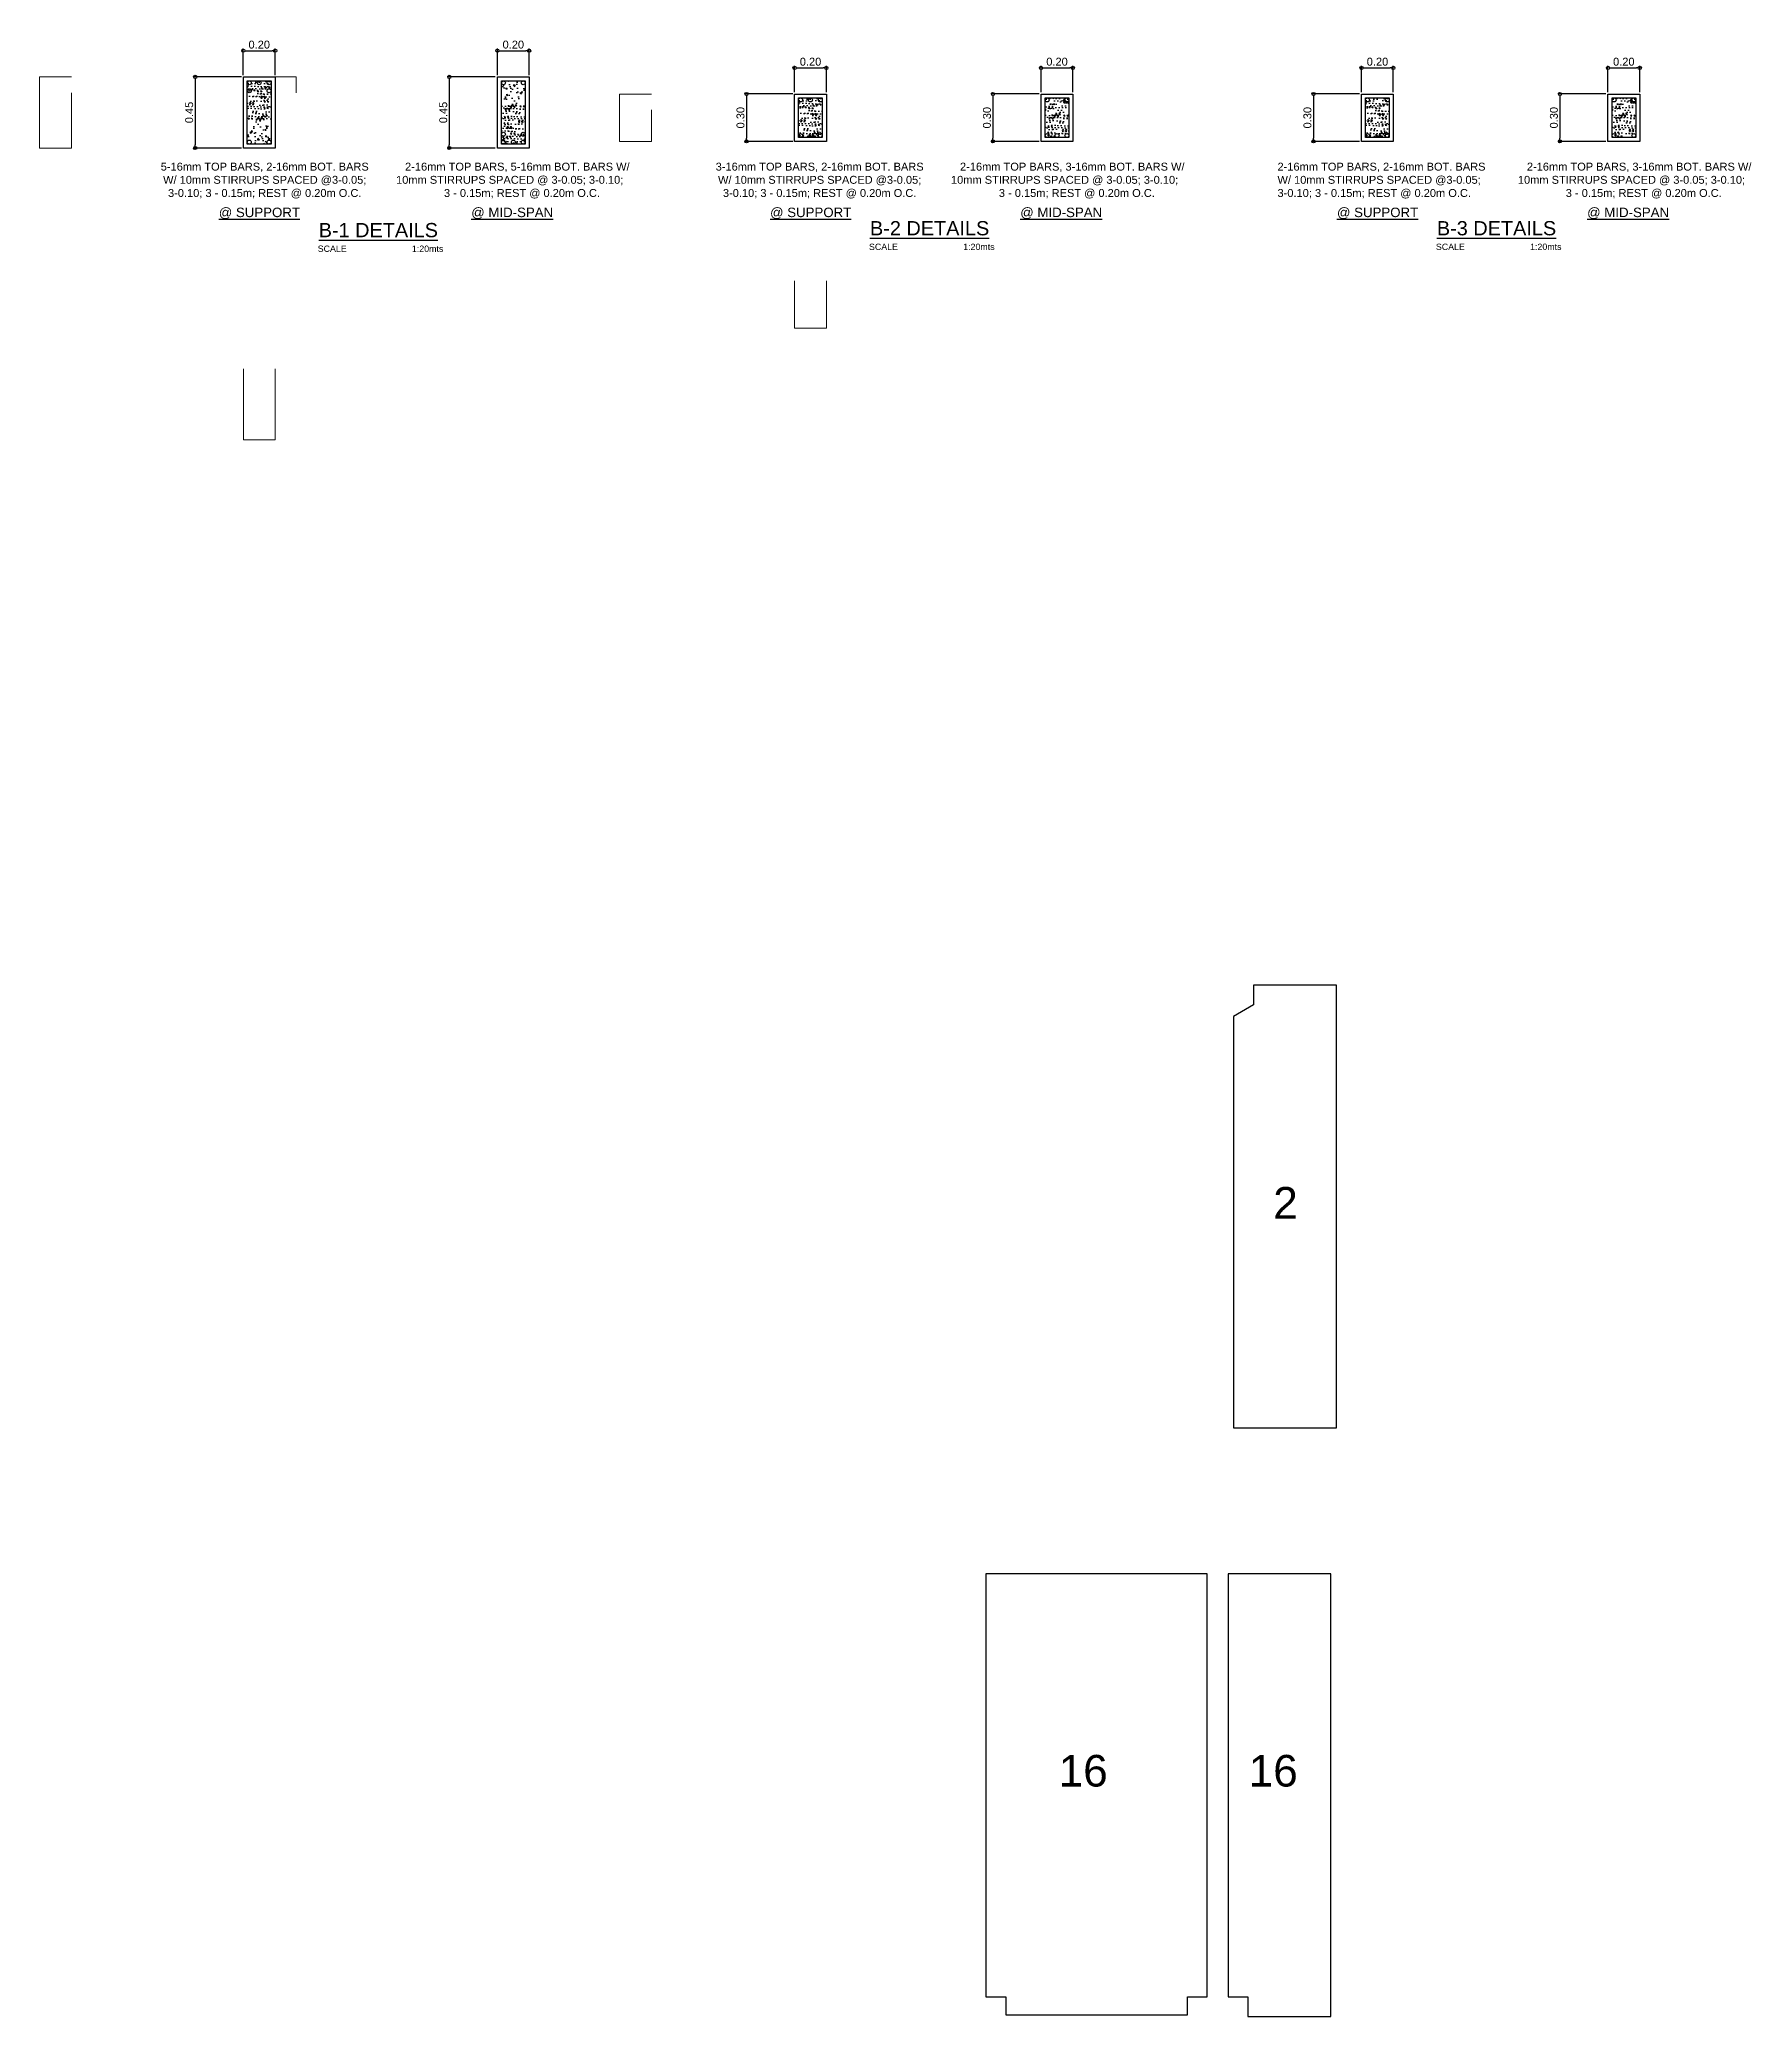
# Model space of a CAD drawing. Header units: inches. Extents: x -1369 to 1198, y -366 to 1398.
# Drawn here: x -621.45 to -610.63, y -175.36 to -162.86 of the extents above; entities that cross this region are included whole.
import ezdxf

# ---------------------------------------------------------------- set-up
doc = ezdxf.new("R2010")
doc.units = ezdxf.units.IN
doc.header["$MEASUREMENT"] = 0
doc.layers.add('BLK_BDY', color=11, linetype='Continuous', lineweight=13)
doc.layers.add('BUILDING', color=40, linetype='Continuous')
doc.layers.add('dim', color=8, linetype='Continuous')
doc.styles.get("Standard").update_dxf_attribs({"font": 'arial.ttf'})
doc.dimstyles.new('20', dxfattribs={"dimtxt": 0.05, "dimasz": 0.02, "dimexe": 0.013, "dimexo": 0.0125, "dimgap": 0.0125, "dimtad": 1, "dimzin": 0, "dimdsep": 46, "dimtxsty": 'Standard', "dimblk": 'DOTBLANK', "dimcen": 0.09, "dimclrd": 256, "dimclre": 256, "dimadec": 0, "dimazin": 0, "dimtfac": 1, "dimtix": 1, "dimtofl": 0, "dimtmove": 0, "dimatfit": 3, "dimfxl": 1, "dimtolj": 1, "dimtzin": 0, "dimlwd": -1, "dimlwe": -1, "dimarcsym": 0})

# ---------------------------------------------------------------- blocks, each defined once
blk = doc.blocks.new('_DotBlank')
at = {"color": 0, "linetype": 'ByBlock', "lineweight": -2}
blk.add_line((-0.5, 0), (-1, 0), dxfattribs=at)
blk.add_circle((0, 0), 0.5, dxfattribs=at)
blk = doc.blocks.new('*D1059')
at = {"layer": 'Defpoints', "color": 0, "transparency": 16777216}
for p in [(-619.963, -162.927), (-620.165, -163.093), (-619.963, -163.093)]:
    blk.add_point(p, dxfattribs=at)
at = {"layer": 'dim', "transparency": 16777216}
for p, q in [((-620.165, -163.081), (-620.165, -162.914)), ((-620.145, -162.927), (-619.983, -162.927)), ((-619.963, -163.081), (-619.963, -162.914))]:
    blk.add_line(p, q, dxfattribs=at)
at = {"layer": 'dim', "transparency": 16777216, "xscale": 0.02, "yscale": 0.02, "zscale": 0.02, "rotation": 180}
blk.add_blockref('_DotBlank', (-620.165, -162.927), dxfattribs=at)
at = {"layer": 'dim', "transparency": 16777216, "xscale": 0.02, "yscale": 0.02, "zscale": 0.02}
blk.add_blockref('_DotBlank', (-619.963, -162.927), dxfattribs=at)
at = {"layer": 'dim', "color": 0, "transparency": 16777216, "insert": (-620.064, -162.889), "char_height": 0.05, "attachment_point": 5}
blk.add_mtext('\\A1;0.20', dxfattribs=at)
blk = doc.blocks.new('*D1060')
at = {"layer": 'Defpoints', "color": 0, "transparency": 16777216}
for p in [(-620.165, -163.093), (-620.469, -163.543), (-620.165, -163.543)]:
    blk.add_point(p, dxfattribs=at)
at = {"layer": 'dim', "transparency": 16777216}
for p, q in [((-620.177, -163.093), (-620.482, -163.093)), ((-620.469, -163.113), (-620.469, -163.523)), ((-620.177, -163.543), (-620.482, -163.543))]:
    blk.add_line(p, q, dxfattribs=at)
at = {"layer": 'dim', "transparency": 16777216, "xscale": 0.02, "yscale": 0.02, "zscale": 0.02}
for p, rotation in [((-620.469, -163.093), 90), ((-620.469, -163.543), 270)]:
    blk.add_blockref('_DotBlank', p, dxfattribs=dict(at, rotation=rotation))
at = {"layer": 'dim', "color": 0, "transparency": 16777216, "insert": (-620.507, -163.318), "char_height": 0.05, "attachment_point": 5, "rotation": 90}
blk.add_mtext('\\A1;0.45', dxfattribs=at)
blk = doc.blocks.new('*D1061')
at = {"layer": 'Defpoints', "color": 0, "transparency": 16777216}
for p in [(-616.477, -163.036), (-616.678, -163.201), (-616.477, -163.201)]:
    blk.add_point(p, dxfattribs=at)
at = {"layer": 'dim', "transparency": 16777216}
for p, q in [((-616.678, -163.189), (-616.678, -163.023)), ((-616.658, -163.036), (-616.497, -163.036)), ((-616.477, -163.189), (-616.477, -163.023))]:
    blk.add_line(p, q, dxfattribs=at)
at = {"layer": 'dim', "transparency": 16777216, "xscale": 0.02, "yscale": 0.02, "zscale": 0.02, "rotation": 180}
blk.add_blockref('_DotBlank', (-616.678, -163.036), dxfattribs=at)
at = {"layer": 'dim', "transparency": 16777216, "xscale": 0.02, "yscale": 0.02, "zscale": 0.02}
blk.add_blockref('_DotBlank', (-616.477, -163.036), dxfattribs=at)
at = {"layer": 'dim', "color": 0, "transparency": 16777216, "insert": (-616.577, -162.997), "char_height": 0.05, "attachment_point": 5}
blk.add_mtext('\\A1;0.20', dxfattribs=at)
blk = doc.blocks.new('*D1062')
at = {"layer": 'Defpoints', "color": 0, "transparency": 16777216}
for p in [(-616.678, -163.201), (-616.982, -163.501), (-616.678, -163.501)]:
    blk.add_point(p, dxfattribs=at)
at = {"layer": 'dim', "transparency": 16777216}
for p, q in [((-616.69, -163.201), (-616.995, -163.201)), ((-616.982, -163.221), (-616.982, -163.481)), ((-616.69, -163.501), (-616.995, -163.501))]:
    blk.add_line(p, q, dxfattribs=at)
at = {"layer": 'dim', "transparency": 16777216, "xscale": 0.02, "yscale": 0.02, "zscale": 0.02}
for p, rotation in [((-616.982, -163.201), 90), ((-616.982, -163.501), 270)]:
    blk.add_blockref('_DotBlank', p, dxfattribs=dict(at, rotation=rotation))
at = {"layer": 'dim', "color": 0, "transparency": 16777216, "insert": (-617.02, -163.351), "char_height": 0.05, "attachment_point": 5, "rotation": 90}
blk.add_mtext('\\A1;0.30', dxfattribs=at)
blk = doc.blocks.new('*D1063')
at = {"layer": 'Defpoints', "color": 0, "transparency": 16777216}
for p in [(-614.918, -163.036), (-615.119, -163.201), (-614.918, -163.201)]:
    blk.add_point(p, dxfattribs=at)
at = {"layer": 'dim', "transparency": 16777216}
for p, q in [((-615.119, -163.189), (-615.119, -163.023)), ((-615.099, -163.036), (-614.938, -163.036)), ((-614.918, -163.189), (-614.918, -163.023))]:
    blk.add_line(p, q, dxfattribs=at)
at = {"layer": 'dim', "transparency": 16777216, "xscale": 0.02, "yscale": 0.02, "zscale": 0.02, "rotation": 180}
blk.add_blockref('_DotBlank', (-615.119, -163.036), dxfattribs=at)
at = {"layer": 'dim', "transparency": 16777216, "xscale": 0.02, "yscale": 0.02, "zscale": 0.02}
blk.add_blockref('_DotBlank', (-614.918, -163.036), dxfattribs=at)
at = {"layer": 'dim', "color": 0, "transparency": 16777216, "insert": (-615.018, -162.997), "char_height": 0.05, "attachment_point": 5}
blk.add_mtext('\\A1;0.20', dxfattribs=at)
blk = doc.blocks.new('*D1064')
at = {"layer": 'Defpoints', "color": 0, "transparency": 16777216}
for p in [(-615.119, -163.201), (-615.423, -163.501), (-615.119, -163.501)]:
    blk.add_point(p, dxfattribs=at)
at = {"layer": 'dim', "transparency": 16777216}
for p, q in [((-615.131, -163.201), (-615.436, -163.201)), ((-615.423, -163.221), (-615.423, -163.481)), ((-615.131, -163.501), (-615.436, -163.501))]:
    blk.add_line(p, q, dxfattribs=at)
at = {"layer": 'dim', "transparency": 16777216, "xscale": 0.02, "yscale": 0.02, "zscale": 0.02}
for p, rotation in [((-615.423, -163.201), 90), ((-615.423, -163.501), 270)]:
    blk.add_blockref('_DotBlank', p, dxfattribs=dict(at, rotation=rotation))
at = {"layer": 'dim', "color": 0, "transparency": 16777216, "insert": (-615.461, -163.351), "char_height": 0.05, "attachment_point": 5, "rotation": 90}
blk.add_mtext('\\A1;0.30', dxfattribs=at)
blk = doc.blocks.new('*D1065')
at = {"layer": 'Defpoints', "color": 0, "transparency": 16777216}
for p in [(-618.357, -162.927), (-618.558, -163.093), (-618.357, -163.093)]:
    blk.add_point(p, dxfattribs=at)
at = {"layer": 'dim', "transparency": 16777216}
for p, q in [((-618.558, -163.081), (-618.558, -162.914)), ((-618.538, -162.927), (-618.377, -162.927)), ((-618.357, -163.081), (-618.357, -162.914))]:
    blk.add_line(p, q, dxfattribs=at)
at = {"layer": 'dim', "transparency": 16777216, "xscale": 0.02, "yscale": 0.02, "zscale": 0.02, "rotation": 180}
blk.add_blockref('_DotBlank', (-618.558, -162.927), dxfattribs=at)
at = {"layer": 'dim', "transparency": 16777216, "xscale": 0.02, "yscale": 0.02, "zscale": 0.02}
blk.add_blockref('_DotBlank', (-618.357, -162.927), dxfattribs=at)
at = {"layer": 'dim', "color": 0, "transparency": 16777216, "insert": (-618.457, -162.889), "char_height": 0.05, "attachment_point": 5}
blk.add_mtext('\\A1;0.20', dxfattribs=at)
blk = doc.blocks.new('*D1066')
at = {"layer": 'Defpoints', "color": 0, "transparency": 16777216}
for p in [(-618.558, -163.093), (-618.862, -163.543), (-618.558, -163.543)]:
    blk.add_point(p, dxfattribs=at)
at = {"layer": 'dim', "transparency": 16777216}
for p, q in [((-618.571, -163.093), (-618.875, -163.093)), ((-618.862, -163.113), (-618.862, -163.523)), ((-618.571, -163.543), (-618.875, -163.543))]:
    blk.add_line(p, q, dxfattribs=at)
at = {"layer": 'dim', "transparency": 16777216, "xscale": 0.02, "yscale": 0.02, "zscale": 0.02}
for p, rotation in [((-618.862, -163.093), 90), ((-618.862, -163.543), 270)]:
    blk.add_blockref('_DotBlank', p, dxfattribs=dict(at, rotation=rotation))
at = {"layer": 'dim', "color": 0, "transparency": 16777216, "insert": (-618.9, -163.318), "char_height": 0.05, "attachment_point": 5, "rotation": 90}
blk.add_mtext('\\A1;0.45', dxfattribs=at)
blk = doc.blocks.new('*D1067')
at = {"layer": 'Defpoints', "color": 0, "transparency": 16777216}
for p in [(-612.891, -163.036), (-613.092, -163.201), (-612.891, -163.201)]:
    blk.add_point(p, dxfattribs=at)
at = {"layer": 'dim', "transparency": 16777216}
for p, q in [((-613.092, -163.189), (-613.092, -163.023)), ((-613.072, -163.036), (-612.911, -163.036)), ((-612.891, -163.189), (-612.891, -163.023))]:
    blk.add_line(p, q, dxfattribs=at)
at = {"layer": 'dim', "transparency": 16777216, "xscale": 0.02, "yscale": 0.02, "zscale": 0.02, "rotation": 180}
blk.add_blockref('_DotBlank', (-613.092, -163.036), dxfattribs=at)
at = {"layer": 'dim', "transparency": 16777216, "xscale": 0.02, "yscale": 0.02, "zscale": 0.02}
blk.add_blockref('_DotBlank', (-612.891, -163.036), dxfattribs=at)
at = {"layer": 'dim', "color": 0, "transparency": 16777216, "insert": (-612.991, -162.997), "char_height": 0.05, "attachment_point": 5}
blk.add_mtext('\\A1;0.20', dxfattribs=at)
blk = doc.blocks.new('*D1068')
at = {"layer": 'Defpoints', "color": 0, "transparency": 16777216}
for p in [(-613.092, -163.201), (-613.396, -163.501), (-613.092, -163.501)]:
    blk.add_point(p, dxfattribs=at)
at = {"layer": 'dim', "transparency": 16777216}
for p, q in [((-613.104, -163.201), (-613.409, -163.201)), ((-613.396, -163.221), (-613.396, -163.481)), ((-613.104, -163.501), (-613.409, -163.501))]:
    blk.add_line(p, q, dxfattribs=at)
at = {"layer": 'dim', "transparency": 16777216, "xscale": 0.02, "yscale": 0.02, "zscale": 0.02}
for p, rotation in [((-613.396, -163.201), 90), ((-613.396, -163.501), 270)]:
    blk.add_blockref('_DotBlank', p, dxfattribs=dict(at, rotation=rotation))
at = {"layer": 'dim', "color": 0, "transparency": 16777216, "insert": (-613.434, -163.351), "char_height": 0.05, "attachment_point": 5, "rotation": 90}
blk.add_mtext('\\A1;0.30', dxfattribs=at)
blk = doc.blocks.new('*D1069')
at = {"layer": 'Defpoints', "color": 0, "transparency": 16777216}
for p in [(-611.332, -163.036), (-611.533, -163.201), (-611.332, -163.201)]:
    blk.add_point(p, dxfattribs=at)
at = {"layer": 'dim', "transparency": 16777216}
for p, q in [((-611.533, -163.189), (-611.533, -163.023)), ((-611.513, -163.036), (-611.352, -163.036)), ((-611.332, -163.189), (-611.332, -163.023))]:
    blk.add_line(p, q, dxfattribs=at)
at = {"layer": 'dim', "transparency": 16777216, "xscale": 0.02, "yscale": 0.02, "zscale": 0.02, "rotation": 180}
blk.add_blockref('_DotBlank', (-611.533, -163.036), dxfattribs=at)
at = {"layer": 'dim', "transparency": 16777216, "xscale": 0.02, "yscale": 0.02, "zscale": 0.02}
blk.add_blockref('_DotBlank', (-611.332, -163.036), dxfattribs=at)
at = {"layer": 'dim', "color": 0, "transparency": 16777216, "insert": (-611.433, -162.997), "char_height": 0.05, "attachment_point": 5}
blk.add_mtext('\\A1;0.20', dxfattribs=at)
blk = doc.blocks.new('*D1070')
at = {"layer": 'Defpoints', "color": 0, "transparency": 16777216}
for p in [(-611.533, -163.201), (-611.837, -163.501), (-611.533, -163.501)]:
    blk.add_point(p, dxfattribs=at)
at = {"layer": 'dim', "transparency": 16777216}
for p, q in [((-611.546, -163.201), (-611.85, -163.201)), ((-611.837, -163.221), (-611.837, -163.481)), ((-611.546, -163.501), (-611.85, -163.501))]:
    blk.add_line(p, q, dxfattribs=at)
at = {"layer": 'dim', "transparency": 16777216, "xscale": 0.02, "yscale": 0.02, "zscale": 0.02}
for p, rotation in [((-611.837, -163.201), 90), ((-611.837, -163.501), 270)]:
    blk.add_blockref('_DotBlank', p, dxfattribs=dict(at, rotation=rotation))
at = {"layer": 'dim', "color": 0, "transparency": 16777216, "insert": (-611.875, -163.351), "char_height": 0.05, "attachment_point": 5, "rotation": 90}
blk.add_mtext('\\A1;0.30', dxfattribs=at)

msp = doc.modelspace()

# ---------------------------------------------------------------- hatches: boundary and pattern name
h = msp.add_hatch()
h.set_pattern_fill('AR-CONC', color=8, scale=0.0125, angle=270, style=0)
h.set_pattern_definition([(320, (-671.231914, -213.44205), (-0.00784402, -0.08965752), [0.009375, -0.103125]), (265, (-671.23191, -213.44205), (0.09402402, 0.01734392), [0.0075, -0.0825]), (10.4514, (-671.23257, -213.44952), (0.08617994, -0.07231367), [0.00796752, -0.08764276]), (316.1842, (-671.20691, -213.44205), (-0.02068988, -0.13340513), [0.0140625, -0.1546875]), (6.6356, (-671.20864, -213.45317), (0.12176473, -0.11683284), [0.01195129, -0.13146412]), (261.1842, (-671.20691, -213.44205), (0.12176483, -0.11683274), [0.01125, -0.12375]), (291, (-671.213164, -213.45455), (-0.05032736, -0.07461338), [0.009375, -0.103125]), (236, (-671.21316, -213.45455), (0.09064376, -0.03041442), [0.0075, -0.0825]), (341.4514, (-671.21736, -213.46077), (0.04031631, -0.10502783), [0.00796752, -0.08764276]), (307.5, (-671.231914, -213.442048), (0.041611732, -0.001519982), [0, -0.0815, 0, -0.08375, 0, -0.0828125]), (277.5, (-671.231914, -213.44205), (0.049301464, -0.032883692), [0, -0.04775, 0, -0.079625, 0, -0.0315625]), (237.5, (-671.231914, -213.414173), (-0.002819359, -0.066727805), [0, -0.03125, 0, -0.0975, 0, -0.129375]), (227.5, (-671.231914, -213.401673), (0.012513123, -0.07289827), [0, -0.040625, 0, -0.06475, 0, -0.091875])])
h.paths.add_polyline_path([(-620.1396, -163.368), (-619.9896, -163.368), (-619.9896, -163.118), (-620.1396, -163.118)])
h = msp.add_hatch()
h.set_pattern_fill('AR-CONC', color=8, scale=0.0125, angle=270, style=0)
h.set_pattern_definition([(320, (-671.21118, -213.44205), (-0.00784402, -0.08965752), [0.009375, -0.103125]), (265, (-671.21118, -213.44205), (0.09402402, 0.01734392), [0.0075, -0.0825]), (10.4514, (-671.21183, -213.44952), (0.08617994, -0.07231367), [0.00796752, -0.08764276]), (316.1842, (-671.18618, -213.44205), (-0.02068988, -0.13340513), [0.0140625, -0.1546875]), (6.6356, (-671.1879, -213.45317), (0.12176473, -0.11683284), [0.01195129, -0.13146412]), (261.1842, (-671.18618, -213.44205), (0.12176483, -0.11683274), [0.01125, -0.12375]), (291, (-671.19243, -213.45455), (-0.05032736, -0.07461338), [0.009375, -0.103125]), (236, (-671.19243, -213.45455), (0.09064376, -0.03041442), [0.0075, -0.0825]), (341.4514, (-671.19662, -213.46077), (0.04031631, -0.10502783), [0.00796752, -0.08764276]), (307.5, (-671.21118, -213.442048), (0.041611732, -0.001519982), [0, -0.0815, 0, -0.08375, 0, -0.0828125]), (277.5, (-671.21118, -213.44205), (0.049301464, -0.032883692), [0, -0.04775, 0, -0.079625, 0, -0.0315625]), (237.5, (-671.21118, -213.414173), (-0.002819359, -0.066727805), [0, -0.03125, 0, -0.0975, 0, -0.129375]), (227.5, (-671.21118, -213.401673), (0.012513123, -0.07289827), [0, -0.040625, 0, -0.06475, 0, -0.091875])])
h.paths.add_polyline_path([(-620.1396, -163.518), (-619.9896, -163.518), (-619.9896, -163.118), (-620.1396, -163.118)])
h = msp.add_hatch()
h.set_pattern_fill('AR-CONC', color=8, scale=0.0125, angle=450, style=0)
h.set_pattern_definition([(140, (-567.310305, -113.19401), (0.00784402, 0.08965752), [0.009375, -0.103125]), (85, (-567.3103, -113.19401), (-0.09402402, -0.01734392), [0.0075, -0.0825]), (190.4514, (-567.30965, -113.18654), (-0.08617994, 0.07231367), [0.00796752, -0.08764276]), (136.1842, (-567.3353, -113.19401), (0.02068988, 0.13340513), [0.0140625, -0.1546875]), (186.6356, (-567.33358, -113.18289), (-0.12176473, 0.11683284), [0.01195129, -0.13146412]), (81.1842, (-567.3353, -113.19401), (-0.12176483, 0.11683274), [0.01125, -0.12375]), (111, (-567.329055, -113.18151), (0.05032736, 0.07461338), [0.009375, -0.103125]), (56, (-567.32905, -113.18151), (-0.09064376, 0.03041442), [0.0075, -0.0825]), (161.4514, (-567.32486, -113.17529), (-0.04031631, 0.10502783), [0.00796752, -0.08764276]), (127.5, (-567.310305, -113.19401), (-0.041611732, 0.001519982), [0, -0.0815, 0, -0.08375, 0, -0.0828125]), (97.5, (-567.310305, -113.19401), (-0.049301464, 0.032883692), [0, -0.04775, 0, -0.079625, 0, -0.0315625]), (57.5, (-567.310305, -113.221885), (0.002819359, 0.066727805), [0, -0.03125, 0, -0.0975, 0, -0.129375]), (47.5, (-567.310305, -113.234385), (-0.012513123, 0.07289827), [0, -0.040625, 0, -0.06475, 0, -0.091875])])
h.paths.add_polyline_path([(-618.3819, -163.118), (-618.5319, -163.118), (-618.5319, -163.518), (-618.3819, -163.518)])
h = msp.add_hatch()
h.set_pattern_fill('AR-CONC', color=8, scale=0.0125, angle=270, style=0)
h.set_pattern_definition([(320, (-667.74502, -213.550186), (-0.00784402, -0.08965752), [0.009375, -0.103125]), (265, (-667.74502, -213.55019), (0.09402402, 0.01734392), [0.0075, -0.0825]), (10.4514, (-667.745675, -213.55766), (0.08617994, -0.07231367), [0.00796752, -0.08764276]), (316.1842, (-667.72002, -213.55019), (-0.02068988, -0.13340513), [0.0140625, -0.1546875]), (6.6356, (-667.72175, -213.5613), (0.12176473, -0.11683284), [0.01195129, -0.13146412]), (261.1842, (-667.72002, -213.55019), (0.12176483, -0.11683274), [0.01125, -0.12375]), (291, (-667.72627, -213.562686), (-0.05032736, -0.07461338), [0.009375, -0.103125]), (236, (-667.72627, -213.56269), (0.09064376, -0.03041442), [0.0075, -0.0825]), (341.4514, (-667.730465, -213.5689), (0.04031631, -0.10502783), [0.00796752, -0.08764276]), (307.5, (-667.74502, -213.550186), (0.041611732, -0.001519982), [0, -0.0815, 0, -0.08375, 0, -0.0828125]), (277.5, (-667.74502, -213.550186), (0.049301464, -0.032883692), [0, -0.04775, 0, -0.079625, 0, -0.0315625]), (237.5, (-667.74502, -213.52231), (-0.002819359, -0.066727805), [0, -0.03125, 0, -0.0975, 0, -0.129375]), (227.5, (-667.74502, -213.50981), (0.012513123, -0.07289827), [0, -0.040625, 0, -0.06475, 0, -0.091875])])
h.paths.add_polyline_path([(-616.6527, -163.4762), (-616.5027, -163.4762), (-616.5027, -163.2262), (-616.6527, -163.2262)])
h = msp.add_hatch()
h.set_pattern_fill('AR-CONC', color=8, scale=0.0125, angle=270, style=0)
h.set_pattern_definition([(320, (-667.72429, -213.550186), (-0.00784402, -0.08965752), [0.009375, -0.103125]), (265, (-667.72429, -213.55019), (0.09402402, 0.01734392), [0.0075, -0.0825]), (10.4514, (-667.72494, -213.55766), (0.08617994, -0.07231367), [0.00796752, -0.08764276]), (316.1842, (-667.69929, -213.55019), (-0.02068988, -0.13340513), [0.0140625, -0.1546875]), (6.6356, (-667.70101, -213.5613), (0.12176473, -0.11683284), [0.01195129, -0.13146412]), (261.1842, (-667.69929, -213.55019), (0.12176483, -0.11683274), [0.01125, -0.12375]), (291, (-667.70554, -213.562686), (-0.05032736, -0.07461338), [0.009375, -0.103125]), (236, (-667.70554, -213.56269), (0.09064376, -0.03041442), [0.0075, -0.0825]), (341.4514, (-667.70973, -213.5689), (0.04031631, -0.10502783), [0.00796752, -0.08764276]), (307.5, (-667.724286, -213.550186), (0.041611732, -0.001519982), [0, -0.0815, 0, -0.08375, 0, -0.0828125]), (277.5, (-667.724286, -213.550186), (0.049301464, -0.032883692), [0, -0.04775, 0, -0.079625, 0, -0.0315625]), (237.5, (-667.724286, -213.52231), (-0.002819359, -0.066727805), [0, -0.03125, 0, -0.0975, 0, -0.129375]), (227.5, (-667.724286, -213.50981), (0.012513123, -0.07289827), [0, -0.040625, 0, -0.06475, 0, -0.091875])])
h.paths.add_polyline_path([(-616.6527, -163.4762), (-616.5027, -163.4762), (-616.5027, -163.2262), (-616.6527, -163.2262)])
h = msp.add_hatch()
h.set_pattern_fill('AR-CONC', color=8, scale=0.0125, angle=450, style=0)
h.set_pattern_definition([(140, (-563.85048, -113.25215), (0.00784402, 0.08965752), [0.009375, -0.103125]), (85, (-563.85048, -113.25215), (-0.09402402, -0.01734392), [0.0075, -0.0825]), (190.4514, (-563.849824, -113.24468), (-0.08617994, 0.07231367), [0.00796752, -0.08764276]), (136.1842, (-563.87548, -113.25215), (0.02068988, 0.13340513), [0.0140625, -0.1546875]), (186.6356, (-563.87375, -113.24103), (-0.12176473, 0.11683284), [0.01195129, -0.13146412]), (81.1842, (-563.87548, -113.25215), (-0.12176483, 0.11683274), [0.01125, -0.12375]), (111, (-563.86923, -113.23965), (0.05032736, 0.07461338), [0.009375, -0.103125]), (56, (-563.86923, -113.23965), (-0.09064376, 0.03041442), [0.0075, -0.0825]), (161.4514, (-563.86503, -113.23343), (-0.04031631, 0.10502783), [0.00796752, -0.08764276]), (127.5, (-563.850478, -113.252148), (-0.041611732, 0.001519982), [0, -0.0815, 0, -0.08375, 0, -0.0828125]), (97.5, (-563.85048, -113.25215), (-0.049301464, 0.032883692), [0, -0.04775, 0, -0.079625, 0, -0.0315625]), (57.5, (-563.850478, -113.280023), (0.002819359, 0.066727805), [0, -0.03125, 0, -0.0975, 0, -0.129375]), (47.5, (-563.85048, -113.292523), (-0.012513123, 0.07289827), [0, -0.040625, 0, -0.06475, 0, -0.091875])])
h.paths.add_polyline_path([(-615.0928, -163.4762), (-614.9428, -163.4762), (-614.9428, -163.2262), (-615.0928, -163.2262)])
h = msp.add_hatch()
h.set_pattern_fill('AR-CONC', color=8, scale=0.0125, angle=450, style=0)
h.set_pattern_definition([(140, (-563.87121, -113.25215), (0.00784402, 0.08965752), [0.009375, -0.103125]), (85, (-563.87121, -113.25215), (-0.09402402, -0.01734392), [0.0075, -0.0825]), (190.4514, (-563.87056, -113.24468), (-0.08617994, 0.07231367), [0.00796752, -0.08764276]), (136.1842, (-563.89621, -113.25215), (0.02068988, 0.13340513), [0.0140625, -0.1546875]), (186.6356, (-563.89449, -113.24103), (-0.12176473, 0.11683284), [0.01195129, -0.13146412]), (81.1842, (-563.89621, -113.25215), (-0.12176483, 0.11683274), [0.01125, -0.12375]), (111, (-563.88996, -113.23965), (0.05032736, 0.07461338), [0.009375, -0.103125]), (56, (-563.88996, -113.23965), (-0.09064376, 0.03041442), [0.0075, -0.0825]), (161.4514, (-563.88577, -113.23343), (-0.04031631, 0.10502783), [0.00796752, -0.08764276]), (127.5, (-563.871213, -113.252148), (-0.041611732, 0.001519982), [0, -0.0815, 0, -0.08375, 0, -0.0828125]), (97.5, (-563.871213, -113.25215), (-0.049301464, 0.032883692), [0, -0.04775, 0, -0.079625, 0, -0.0315625]), (57.5, (-563.871213, -113.280023), (0.002819359, 0.066727805), [0, -0.03125, 0, -0.0975, 0, -0.129375]), (47.5, (-563.871213, -113.292523), (-0.012513123, 0.07289827), [0, -0.040625, 0, -0.06475, 0, -0.091875])])
h.paths.add_polyline_path([(-615.0928, -163.4762), (-614.9428, -163.4762), (-614.9428, -163.2262), (-615.0928, -163.2262)])
h = msp.add_hatch()
h.set_pattern_fill('AR-CONC', color=8, scale=0.0125, angle=270, style=0)
h.set_pattern_definition([(320, (-664.15924, -213.550186), (-0.00784402, -0.08965752), [0.009375, -0.103125]), (265, (-664.15924, -213.55019), (0.09402402, 0.01734392), [0.0075, -0.0825]), (10.4514, (-664.15989, -213.55766), (0.08617994, -0.07231367), [0.00796752, -0.08764276]), (316.1842, (-664.13424, -213.55019), (-0.02068988, -0.13340513), [0.0140625, -0.1546875]), (6.6356, (-664.13596, -213.5613), (0.12176473, -0.11683284), [0.01195129, -0.13146412]), (261.1842, (-664.13424, -213.55019), (0.12176483, -0.11683274), [0.01125, -0.12375]), (291, (-664.14049, -213.562686), (-0.05032736, -0.07461338), [0.009375, -0.103125]), (236, (-664.14049, -213.56269), (0.09064376, -0.03041442), [0.0075, -0.0825]), (341.4514, (-664.14468, -213.5689), (0.04031631, -0.10502783), [0.00796752, -0.08764276]), (307.5, (-664.15924, -213.550186), (0.041611732, -0.001519982), [0, -0.0815, 0, -0.08375, 0, -0.0828125]), (277.5, (-664.15924, -213.550186), (0.049301464, -0.032883692), [0, -0.04775, 0, -0.079625, 0, -0.0315625]), (237.5, (-664.15924, -213.52231), (-0.002819359, -0.066727805), [0, -0.03125, 0, -0.0975, 0, -0.129375]), (227.5, (-664.15924, -213.50981), (0.012513123, -0.07289827), [0, -0.040625, 0, -0.06475, 0, -0.091875])])
h.paths.add_polyline_path([(-613.0669, -163.4762), (-612.9169, -163.4762), (-612.9169, -163.2262), (-613.0669, -163.2262)])
h = msp.add_hatch()
h.set_pattern_fill('AR-CONC', color=8, scale=0.0125, angle=270, style=0)
h.set_pattern_definition([(320, (-664.138506, -213.550186), (-0.00784402, -0.08965752), [0.009375, -0.103125]), (265, (-664.13851, -213.55019), (0.09402402, 0.01734392), [0.0075, -0.0825]), (10.4514, (-664.13916, -213.55766), (0.08617994, -0.07231367), [0.00796752, -0.08764276]), (316.1842, (-664.11351, -213.55019), (-0.02068988, -0.13340513), [0.0140625, -0.1546875]), (6.6356, (-664.11523, -213.5613), (0.12176473, -0.11683284), [0.01195129, -0.13146412]), (261.1842, (-664.1135, -213.55019), (0.12176483, -0.11683274), [0.01125, -0.12375]), (291, (-664.119756, -213.562686), (-0.05032736, -0.07461338), [0.009375, -0.103125]), (236, (-664.11976, -213.56269), (0.09064376, -0.03041442), [0.0075, -0.0825]), (341.4514, (-664.12395, -213.5689), (0.04031631, -0.10502783), [0.00796752, -0.08764276]), (307.5, (-664.138506, -213.550186), (0.041611732, -0.001519982), [0, -0.0815, 0, -0.08375, 0, -0.0828125]), (277.5, (-664.138506, -213.550186), (0.049301464, -0.032883692), [0, -0.04775, 0, -0.079625, 0, -0.0315625]), (237.5, (-664.138506, -213.52231), (-0.002819359, -0.066727805), [0, -0.03125, 0, -0.0975, 0, -0.129375]), (227.5, (-664.138506, -213.50981), (0.012513123, -0.07289827), [0, -0.040625, 0, -0.06475, 0, -0.091875])])
h.paths.add_polyline_path([(-613.0669, -163.4762), (-612.9169, -163.4762), (-612.9169, -163.2262), (-613.0669, -163.2262)])
h = msp.add_hatch()
h.set_pattern_fill('AR-CONC', color=8, scale=0.0125, angle=450, style=0)
h.set_pattern_definition([(140, (-560.2647, -113.25215), (0.00784402, 0.08965752), [0.009375, -0.103125]), (85, (-560.2647, -113.25215), (-0.09402402, -0.01734392), [0.0075, -0.0825]), (190.4514, (-560.26404, -113.24468), (-0.08617994, 0.07231367), [0.00796752, -0.08764276]), (136.1842, (-560.2897, -113.25215), (0.02068988, 0.13340513), [0.0140625, -0.1546875]), (186.6356, (-560.28797, -113.24103), (-0.12176473, 0.11683284), [0.01195129, -0.13146412]), (81.1842, (-560.2897, -113.25215), (-0.12176483, 0.11683274), [0.01125, -0.12375]), (111, (-560.28345, -113.23965), (0.05032736, 0.07461338), [0.009375, -0.103125]), (56, (-560.28345, -113.23965), (-0.09064376, 0.03041442), [0.0075, -0.0825]), (161.4514, (-560.27925, -113.23343), (-0.04031631, 0.10502783), [0.00796752, -0.08764276]), (127.5, (-560.264697, -113.252148), (-0.041611732, 0.001519982), [0, -0.0815, 0, -0.08375, 0, -0.0828125]), (97.5, (-560.264697, -113.25215), (-0.049301464, 0.032883692), [0, -0.04775, 0, -0.079625, 0, -0.0315625]), (57.5, (-560.264697, -113.280023), (0.002819359, 0.066727805), [0, -0.03125, 0, -0.0975, 0, -0.129375]), (47.5, (-560.2647, -113.292523), (-0.012513123, 0.07289827), [0, -0.040625, 0, -0.06475, 0, -0.091875])])
h.paths.add_polyline_path([(-611.507, -163.4762), (-611.357, -163.4762), (-611.357, -163.2262), (-611.507, -163.2262)])
h = msp.add_hatch()
h.set_pattern_fill('AR-CONC', color=8, scale=0.0125, angle=450, style=0)
h.set_pattern_definition([(140, (-560.28543, -113.25215), (0.00784402, 0.08965752), [0.009375, -0.103125]), (85, (-560.28543, -113.25215), (-0.09402402, -0.01734392), [0.0075, -0.0825]), (190.4514, (-560.28478, -113.24468), (-0.08617994, 0.07231367), [0.00796752, -0.08764276]), (136.1842, (-560.31043, -113.25215), (0.02068988, 0.13340513), [0.0140625, -0.1546875]), (186.6356, (-560.30871, -113.24103), (-0.12176473, 0.11683284), [0.01195129, -0.13146412]), (81.1842, (-560.31043, -113.25215), (-0.12176483, 0.11683274), [0.01125, -0.12375]), (111, (-560.30418, -113.23965), (0.05032736, 0.07461338), [0.009375, -0.103125]), (56, (-560.30418, -113.23965), (-0.09064376, 0.03041442), [0.0075, -0.0825]), (161.4514, (-560.29999, -113.23343), (-0.04031631, 0.10502783), [0.00796752, -0.08764276]), (127.5, (-560.285432, -113.252148), (-0.041611732, 0.001519982), [0, -0.0815, 0, -0.08375, 0, -0.0828125]), (97.5, (-560.28543, -113.25215), (-0.049301464, 0.032883692), [0, -0.04775, 0, -0.079625, 0, -0.0315625]), (57.5, (-560.285432, -113.280023), (0.002819359, 0.066727805), [0, -0.03125, 0, -0.0975, 0, -0.129375]), (47.5, (-560.28543, -113.292523), (-0.012513123, 0.07289827), [0, -0.040625, 0, -0.06475, 0, -0.091875])])
h.paths.add_polyline_path([(-611.507, -163.4762), (-611.357, -163.4762), (-611.357, -163.2262), (-611.507, -163.2262)])
h = msp.add_hatch()
h.set_pattern_fill('AR-CONC', color=8, scale=0.0125, angle=450, style=0)
h.set_pattern_definition([(140, (-567.28957, -113.19401), (0.00784402, 0.08965752), [0.009375, -0.103125]), (85, (-567.28957, -113.19401), (-0.09402402, -0.01734392), [0.0075, -0.0825]), (190.4514, (-567.28892, -113.18654), (-0.08617994, 0.07231367), [0.00796752, -0.08764276]), (136.1842, (-567.31457, -113.19401), (0.02068988, 0.13340513), [0.0140625, -0.1546875]), (186.6356, (-567.31285, -113.18289), (-0.12176473, 0.11683284), [0.01195129, -0.13146412]), (81.1842, (-567.31457, -113.19401), (-0.12176483, 0.11683274), [0.01125, -0.12375]), (111, (-567.30832, -113.18151), (0.05032736, 0.07461338), [0.009375, -0.103125]), (56, (-567.30832, -113.18151), (-0.09064376, 0.03041442), [0.0075, -0.0825]), (161.4514, (-567.30413, -113.17529), (-0.04031631, 0.10502783), [0.00796752, -0.08764276]), (127.5, (-567.28957, -113.19401), (-0.041611732, 0.001519982), [0, -0.0815, 0, -0.08375, 0, -0.0828125]), (97.5, (-567.28957, -113.19401), (-0.049301464, 0.032883692), [0, -0.04775, 0, -0.079625, 0, -0.0315625]), (57.5, (-567.28957, -113.221885), (0.002819359, 0.066727805), [0, -0.03125, 0, -0.0975, 0, -0.129375]), (47.5, (-567.28957, -113.234385), (-0.012513123, 0.07289827), [0, -0.040625, 0, -0.06475, 0, -0.091875])])
h.paths.add_polyline_path([(-618.3819, -163.268), (-618.5319, -163.268), (-618.5319, -163.518), (-618.3819, -163.518)])

# ---------------------------------------------------------------- linework, layer by layer
at = {"color": 1}
for points in [[(-619.9635, -163.093), (-619.9635, -163.543), (-620.1646, -163.543), (-620.1646, -163.093)], [(-618.558, -163.543), (-618.558, -163.093), (-618.3569, -163.093), (-618.3569, -163.543)], [(-616.4766, -163.2012), (-616.4766, -163.5012), (-616.6777, -163.5012), (-616.6777, -163.2012)], [(-615.1189, -163.5012), (-615.1189, -163.2012), (-614.9178, -163.2012), (-614.9178, -163.5012)], [(-612.8908, -163.2012), (-612.8908, -163.5012), (-613.0919, -163.5012), (-613.0919, -163.2012)], [(-611.5331, -163.5012), (-611.5331, -163.2012), (-611.332, -163.2012), (-611.332, -163.5012)]]:
    msp.add_lwpolyline(points, close=True, dxfattribs=at)
for points in [[(-619.9896, -163.118), (-619.9896, -163.518), (-620.1396, -163.518), (-620.1396, -163.118)], [(-618.5319, -163.518), (-618.5319, -163.118), (-618.3819, -163.118), (-618.3819, -163.518)], [(-616.5027, -163.2262), (-616.5027, -163.4762), (-616.6527, -163.4762), (-616.6527, -163.2262)], [(-615.0928, -163.4762), (-615.0928, -163.2262), (-614.9428, -163.2262), (-614.9428, -163.4762)], [(-612.9169, -163.2262), (-612.9169, -163.4762), (-613.0669, -163.4762), (-613.0669, -163.2262)], [(-611.507, -163.4762), (-611.507, -163.2262), (-611.357, -163.2262), (-611.357, -163.4762)]]:
    msp.add_lwpolyline(points, close=True)
for points in [[(-614.9809, -163.2455), (-614.9658, -163.2304)], [(-611.3951, -163.2455), (-611.38, -163.2304)], [(-614.9621, -163.262), (-614.947, -163.2469)], [(-611.3764, -163.262), (-611.3613, -163.2469)], [(-620.0078, -163.4822), (-619.9927, -163.4973)], [(-618.5137, -163.4822), (-618.5288, -163.4973)], [(-616.5397, -163.4568), (-616.5246, -163.4719)], [(-616.5209, -163.4403), (-616.5058, -163.4554)], [(-612.9539, -163.4568), (-612.9388, -163.4719)], [(-612.9351, -163.4403), (-612.9201, -163.4554)], [(-620.0266, -163.4987), (-620.0115, -163.5138)], [(-618.4949, -163.4987), (-618.51, -163.5138)]]:
    msp.add_lwpolyline(points)
for centre in [(-620.1271, -163.1305), (-620.1271, -163.1805), (-620.0646, -163.1305), (-620.0021, -163.1305), (-620.0021, -163.1805), (-618.5194, -163.1305), (-618.3944, -163.1305), (-616.6402, -163.2387), (-616.5777, -163.2387), (-616.5152, -163.2387), (-615.0803, -163.2387), (-614.9553, -163.2387), (-613.0544, -163.2387), (-612.9294, -163.2387), (-611.4945, -163.2387), (-611.3695, -163.2387), (-618.5194, -163.4555), (-618.3944, -163.4555), (-616.6402, -163.4637), (-616.5152, -163.4637), (-615.0803, -163.4637), (-615.0178, -163.4637), (-614.9553, -163.4637), (-613.0544, -163.4637), (-612.9294, -163.4637), (-611.4945, -163.4637), (-611.3695, -163.4637), (-620.1271, -163.5055), (-620.0021, -163.5055), (-618.5194, -163.5055), (-618.4569, -163.5055), (-618.3944, -163.5055)]:
    msp.add_circle(centre, 0.0125)
at = {"layer": 'BLK_BDY'}
for p, q in [((-619.9635, -163.093), (-619.8304, -163.093)), ((-619.8304, -163.093), (-619.8304, -163.193)), ((-616.4766, -163.2012), (-616.4766, -163.3012)), ((-612.8908, -163.2012), (-612.8908, -163.3012))]:
    msp.add_line(p, q, dxfattribs=at)
for points in [[(-621.2525, -163.093), (-621.4537, -163.093), (-621.4537, -163.543), (-621.2525, -163.543), (-621.2525, -163.193)], [(-617.5832, -163.2012), (-617.7844, -163.2012), (-617.7844, -163.5012), (-617.5832, -163.5012), (-617.5832, -163.3012)], [(-616.6777, -164.383), (-616.6777, -164.683), (-616.4766, -164.683), (-616.4766, -164.383)], [(-620.1646, -164.9402), (-620.1646, -165.3902), (-619.9635, -165.3902), (-619.9635, -164.9402)]]:
    msp.add_lwpolyline(points, dxfattribs=at)
at = {"layer": 'BUILDING'}
for points in [[(-613.7762, -168.8394), (-613.7762, -168.9644), (-613.9012, -169.0378), (-613.9012, -171.6394), (-613.2512, -171.6394), (-613.2512, -168.8394), (-613.7762, -168.8394)], [(-615.4677, -172.5648), (-615.4677, -175.2398), (-615.3427, -175.2398), (-615.3427, -175.3547), (-614.1927, -175.3547), (-614.1927, -175.2398), (-614.0677, -175.2398), (-614.0677, -172.5648), (-615.4677, -172.5648)], [(-613.2852, -172.5648), (-613.9352, -172.5648), (-613.9352, -175.2398), (-613.8102, -175.2398), (-613.8102, -175.3648), (-613.2852, -175.3648), (-613.2852, -172.5648)]]:
    msp.add_lwpolyline(points, dxfattribs=at)

# ---------------------------------------------------------------- texts
at = {"color": 1, "char_height": 0.05, "attachment_point": 1}
for s, insert, width in [('\\pxqc;{\\C7;5-16mm TOP BARS, 2-16mm BOT. BARS W/ 10mm STIRRUPS SPACED @3-0.05; 3-0.10; 3 - 0.15m; REST @ 0.20m O.C.}', (-620.719, -163.6358), 1.379383), ('\\pxqc;{\\C7;2-16mm TOP BARS, 5-16mm BOT. BARS W/ 10mm STIRRUPS SPACED @ 3-0.05; 3-0.10;          3 - 0.15m; REST @ 0.20m O.C.}', (-619.2066, -163.6358), 1.550173), ('\\pxqc;{\\C7;3-16mm TOP BARS, 2-16mm BOT. BARS W/ 10mm STIRRUPS SPACED @3-0.05; 3-0.10; 3 - 0.15m; REST @ 0.20m O.C.}', (-617.2091, -163.6358), 1.379383), ('\\pxqc;{\\C7;2-16mm TOP BARS, 3-16mm BOT. BARS W/ 10mm STIRRUPS SPACED @ 3-0.05; 3-0.10;          3 - 0.15m; REST @ 0.20m O.C.}', (-615.6967, -163.6358), 1.550173), ('{\\C7;2-16mm TOP BARS, 2-16mm BOT. BARS W/ 10mm STIRRUPS SPACED @3-0.05; 3-0.10; 3 - 0.15m; REST @ 0.20m O.C.}', (-613.6234, -163.6358), 1.379383), ('\\pxqc;{\\C7;2-16mm TOP BARS, 3-16mm BOT. BARS W/ 10mm STIRRUPS SPACED @ 3-0.05; 3-0.10;          3 - 0.15m; REST @ 0.20m O.C.}', (-612.1109, -163.6358), 1.550173)]:
    msp.add_mtext(s, dxfattribs=dict(at, insert=insert, width=width))
at = {"attachment_point": 1}
for s, insert, char_height, width in [('{\\L@ SUPPORT}', (-620.3198, -163.9201), 0.06, 0.959814), ('{\\L@ MID-SPAN}', (-618.7231, -163.9201), 0.06, 0.959814), ('{\\L@ SUPPORT}', (-616.8329, -163.9201), 0.06, 0.959814), ('{\\L@ MID-SPAN}', (-615.2505, -163.9201), 0.06, 0.959814), ('{\\L@ SUPPORT}', (-613.2471, -163.9201), 0.06, 0.959814), ('{\\L@ MID-SPAN}', (-611.6647, -163.9201), 0.06, 0.959814), ('{\\LB-1 DETAILS}', (-619.688, -164.0173), 0.09, 1.201411), ('{\\LB-2 DETAILS}', (-616.2011, -164.0053), 0.09, 1.201411), ('{\\LB-3 DETAILS}', (-612.6153, -164.0053), 0.09, 1.201411)]:
    msp.add_mtext(s, dxfattribs=dict(at, insert=insert, char_height=char_height, width=width))
at = {"color": 7, "char_height": 0.04, "attachment_point": 1}
for insert in [(-619.6942, -164.16), (-616.2073, -164.148), (-612.6215, -164.148)]:
    msp.add_mtext('SCALE', dxfattribs=dict(at, insert=insert))
at = {"color": 7, "char_height": 0.04, "width": 0.263977, "attachment_point": 1}
for insert in [(-619.0984, -164.16), (-615.6115, -164.148), (-612.0258, -164.148)]:
    msp.add_mtext('1:20mts', dxfattribs=dict(at, insert=insert))
at = {"char_height": 0.2, "attachment_point": 3}
for s, insert in [('2', (-613.4951, -170.1166)), ('16', (-614.6972, -173.7101)), ('16', (-613.4951, -173.7101))]:
    msp.add_mtext_dynamic_manual_height_columns(s, width=0.611407, gutter_width=1, heights=[0], dxfattribs=dict(at, insert=insert))

# ---------------------------------------------------------------- dimensions: what is measured, and where the dimension line sits
at = {"layer": 'dim', "color": 0}
for base, p1, p2, picture, middle in [((-619.9635, -162.9274), (-620.1646, -163.093), (-619.9635, -163.093), '*D1059', (-620.064, -162.8894)), ((-618.3569, -162.9274), (-618.558, -163.093), (-618.3569, -163.093), '*D1065', (-618.4574, -162.8894)), ((-616.4766, -163.0355), (-616.6777, -163.2012), (-616.4766, -163.2012), '*D1061', (-616.5771, -162.9975)), ((-614.9178, -163.0355), (-615.1189, -163.2012), (-614.9178, -163.2012), '*D1063', (-615.0184, -162.9975)), ((-612.8908, -163.0355), (-613.0919, -163.2012), (-612.8908, -163.2012), '*D1067', (-612.9914, -162.9975)), ((-611.332, -163.0355), (-611.5331, -163.2012), (-611.332, -163.2012), '*D1069', (-611.4326, -162.9975))]:
    dim = msp.add_linear_dim(base=base, p1=p1, p2=p2, dimstyle='20', dxfattribs=at)
    dim.commit()
    dim.dimension.update_dxf_attribs({"geometry": picture, "text_midpoint": middle})
for base, p1, p2, picture, middle in [((-620.4688, -163.543), (-620.1646, -163.093), (-620.1646, -163.543), '*D1060', (-620.5068, -163.318)), ((-618.8622, -163.543), (-618.558, -163.093), (-618.558, -163.543), '*D1066', (-618.9002, -163.318)), ((-616.9819, -163.5012), (-616.6777, -163.2012), (-616.6777, -163.5012), '*D1062', (-617.0199, -163.3512)), ((-615.4231, -163.5012), (-615.1189, -163.2012), (-615.1189, -163.5012), '*D1064', (-615.4612, -163.3512)), ((-613.3961, -163.5012), (-613.0919, -163.2012), (-613.0919, -163.5012), '*D1068', (-613.4342, -163.3512)), ((-611.8373, -163.5012), (-611.5331, -163.2012), (-611.5331, -163.5012), '*D1070', (-611.8754, -163.3512))]:
    dim = msp.add_linear_dim(base=base, p1=p1, p2=p2, angle=90, dimstyle='20', dxfattribs=at)
    dim.commit()
    dim.dimension.update_dxf_attribs({"geometry": picture, "text_midpoint": middle})

doc.saveas('drawing.dxf')
